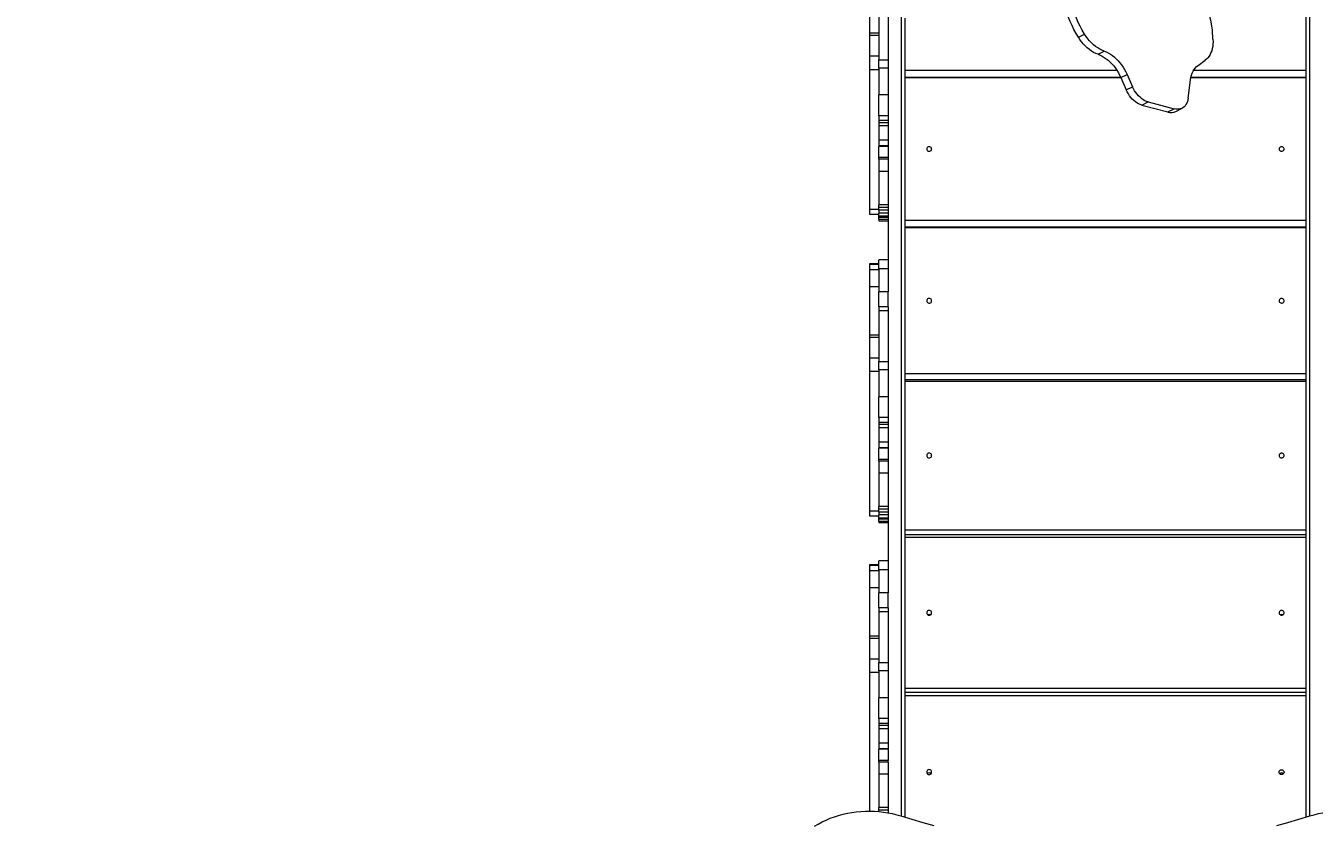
# Model space of a CAD drawing. Header units: millimetres. Extents: x -10374 to 11119, y -8221 to 9433.
# Drawn here: x -1518 to 559, y -4160 to -2873 of the extents above; entities that cross this region are included whole.
import ezdxf

# ---------------------------------------------------------------- set-up
doc = ezdxf.new("R2010")
doc.units = ezdxf.units.MM
for name, color, linetype in [('DIKOM_ОБЪЕКТ', 7, 'Continuous'), ('DIKOM_РАЗМЕР_ЗОНА', 7, 'Continuous'), ('DIKOM_РАЗМЕР_ОБЪЕКТА', 7, 'Continuous')]:
    doc.layers.add(name, color=color, linetype=linetype)
doc.styles.add('style1', font='arial.ttf', dxfattribs={"width": 0.8})
doc.dimstyles.new('1-50', dxfattribs={"dimtxt": 300, "dimasz": 200, "dimexe": 100, "dimexo": 0, "dimgap": 100, "dimtad": 0, "dimdec": 0, "dimtxsty": 'style1', "dimcen": 0, "dimclrd": 7, "dimclre": 7, "dimadec": 1, "dimazin": 2, "dimtfac": 1, "dimtdec": 0, "dimtmove": 1, "dimatfit": 3, "dimfxl": 0, "dimlwd": 25, "dimlwe": 18, "dimarcsym": 0})

# ---------------------------------------------------------------- blocks, each defined once
blk = doc.blocks.new('*D16')
at = {"layer": 'Defpoints', "color": 0, "transparency": 16777216}
for p in [(-9045.1, 5161.7), (3694.5, 5161.7), (1813.2, -6719.9)]:
    blk.add_point(p, dxfattribs=at)
at = {"layer": 'DIKOM_РАЗМЕР_ОБЪЕКТА', "color": 7, "lineweight": 18, "transparency": 16777216}
for p, q in [((3694.5, 5161.7), (-9145.1, 5161.7)), ((1813.2, -6719.9), (-9145.1, -6719.9))]:
    blk.add_line(p, q, dxfattribs=at)
at = {"layer": 'DIKOM_РАЗМЕР_ОБЪЕКТА', "color": 7, "lineweight": 25, "transparency": 16777216}
for p, q in [((-9045.1, 4961.7), (-9045.1, -0.5)), ((-9045.1, -6519.9), (-9045.1, -1080.2))]:
    blk.add_line(p, q, dxfattribs=at)
at = {"layer": 'DIKOM_РАЗМЕР_ОБЪЕКТА', "color": 7, "transparency": 16777216}
for points in [[(-9078.4, 4961.7), (-9011.8, 4961.7), (-9045.1, 5161.7)], [(-9078.4, -6519.9), (-9011.8, -6519.9), (-9045.1, -6719.9)]]:
    blk.add_solid(points, dxfattribs=at)
at = {"layer": 'DIKOM_РАЗМЕР_ОБЪЕКТА', "color": 0, "transparency": 16777216, "insert": (-9045.1, -540.3), "char_height": 300, "attachment_point": 5, "rotation": 90, "style": 'style1'}
blk.add_mtext('11900', dxfattribs=at)
blk = doc.blocks.new('*D13')
at = {"layer": 'Defpoints', "color": 0, "transparency": 16777216}
for p in [(-10177, 7112.8), (3082.3, 7112.8), (2015.5, -8221.4)]:
    blk.add_point(p, dxfattribs=at)
at = {"layer": 'DIKOM_РАЗМЕР_ЗОНА', "color": 7, "lineweight": 18, "transparency": 16777216}
for p, q in [((3082.3, 7112.8), (-10277, 7112.8)), ((2015.5, -8221.4), (-10277, -8221.4))]:
    blk.add_line(p, q, dxfattribs=at)
at = {"layer": 'DIKOM_РАЗМЕР_ЗОНА', "color": 7, "lineweight": 25, "transparency": 16777216}
for p, q in [((-10177, 6912.8), (-10177, -14.4)), ((-10177, -8021.4), (-10177, -1094.2))]:
    blk.add_line(p, q, dxfattribs=at)
at = {"layer": 'DIKOM_РАЗМЕР_ЗОНА', "color": 7, "transparency": 16777216}
for points in [[(-10210.3, 6912.8), (-10143.6, 6912.8), (-10177, 7112.8)], [(-10210.3, -8021.4), (-10143.6, -8021.4), (-10177, -8221.4)]]:
    blk.add_solid(points, dxfattribs=at)
at = {"layer": 'DIKOM_РАЗМЕР_ЗОНА', "color": 0, "transparency": 16777216, "insert": (-10177, -554.3), "char_height": 300, "attachment_point": 5, "rotation": 90, "style": 'style1'}
blk.add_mtext('15300', dxfattribs=at)

msp = doc.modelspace()

# ---------------------------------------------------------------- linework, layer by layer
at = {"layer": 'DIKOM_ОБЪЕКТ', "color": 7, "linetype": 'Continuous', "lineweight": 15}
for p, q in [((544.9, -2726.6), (544.9, -4148.9)), ((550.9, -2726.6), (550.9, -4147)), ((-158.1, -2807.9), (-158.1, -2885.5)), ((-143.1, -2846.4), (-143.1, -2928.3)), ((-128.1, -2846.4), (-128.1, -2906.1)), ((-107.1, -2850.9), (-107.1, -4147)), ((-101.1, -2861.4), (-101.1, -4148.9)), ((-143.1, -2885.5), (-158.1, -2885.5)), ((-158.1, -2885.5), (-158.1, -2889.1)), ((395.3, -2895.1), (394.5, -2880.7)), ((-143.1, -2889.1), (-158.1, -2889.1)), ((-158.1, -2889.1), (-158.1, -2922.4)), ((-128.1, -2906.1), (-128.1, -3030.4)), ((178.3, -2891.8), (188.3, -2886.7)), ((-143.1, -2922.4), (-158.1, -2922.4)), ((-158.1, -2922.4), (-158.1, -2944.2)), ((210, -2919.4), (219.9, -2914.3)), ((-143.1, -2944.2), (-158.1, -2944.2)), ((-158.1, -2944.2), (-158.1, -3169.4)), ((-143.1, -2928.3), (-128.1, -2928.3)), ((-143.1, -2941.5), (-143.1, -2928.3)), ((-128.1, -2941.5), (-143.1, -2941.5)), ((-143.1, -2941.5), (-143.1, -2984.9)), ((-101.1, -2945), (240.3, -2945)), ((364.3, -2945), (544.9, -2945)), ((371.4, -2937.2), (382.8, -2928.9)), ((-101.1, -2956.9), (246.8, -2956.9)), ((246.9, -2957), (-101.1, -2957)), ((246.9, -2957), (256.8, -2951.8)), ((246.9, -2957), (255.6, -2976.9)), ((256.8, -2951.8), (265.6, -2971.7)), ((355.4, -2990), (359.2, -2960.5)), ((544.9, -2957), (359.7, -2957)), ((359.8, -2956.9), (544.9, -2956.9)), ((-128.1, -2984.9), (-143.1, -2984.9)), ((-143.1, -3018.3), (-143.1, -2984.9)), ((255.6, -2976.9), (265.6, -2971.7)), ((280.8, -3001.3), (290.8, -2996.1)), ((280.8, -3001.3), (322.7, -3012.3)), ((290.8, -2996.1), (332.7, -3007.2)), ((322.7, -3012.3), (332.7, -3007.2)), ((335.5, -3011.3), (345.5, -3006.1)), ((-128.1, -3018.3), (-143.1, -3018.3)), ((-143.1, -3018.3), (-143.1, -3026.1)), ((-128.1, -3026.1), (-143.1, -3026.1)), ((-143.1, -3026.1), (-143.1, -3029.6)), ((-128.1, -3026.1), (-143.1, -3026.1)), ((-128.1, -3029.6), (-143.1, -3029.6)), ((-143.1, -3029.6), (-143.1, -3034.7)), ((-128.1, -3030.4), (-128.1, -3034.7)), ((-128.1, -3034.7), (-143.1, -3034.7)), ((-143.1, -3034.7), (-143.1, -3058)), ((-128.1, -3034.7), (-128.1, -3051.5)), ((-128.1, -3051.5), (-128.1, -3092.9)), ((-128.1, -3058), (-143.1, -3058)), ((-143.1, -3058), (-143.1, -3067)), ((-128.1, -3067), (-143.1, -3067)), ((-143.1, -3067), (-143.1, -3067.9)), ((-128.1, -3067.9), (-143.1, -3067.9)), ((-143.1, -3085.8), (-143.1, -3067.9)), ((-128.1, -3085.8), (-143.1, -3085.8)), ((-143.1, -3088.5), (-143.1, -3085.8)), ((-128.1, -3088.5), (-143.1, -3088.5)), ((-143.1, -3088.5), (-143.1, -3108)), ((-128.1, -3092.9), (-128.1, -3108)), ((-128.1, -3108), (-143.1, -3108)), ((-143.1, -3108), (-143.1, -3161.8)), ((-128.1, -3108), (-128.1, -3111.1)), ((-128.1, -3111.1), (-128.1, -3264.9)), ((-143.1, -3169.4), (-158.1, -3169.4)), ((-158.1, -3169.4), (-158.1, -3176.9)), ((-158.1, -3176.9), (-143.1, -3176.9)), ((-128.1, -3161.8), (-143.1, -3161.8)), ((-143.1, -3166), (-143.1, -3161.8)), ((-128.1, -3166), (-143.1, -3166)), ((-143.1, -3170.8), (-143.1, -3166)), ((-128.1, -3170.8), (-143.1, -3170.8)), ((-143.1, -3170.8), (-143.1, -3175.5)), ((-128.1, -3175.5), (-143.1, -3175.5)), ((-143.1, -3180.4), (-143.1, -3175.5)), ((-128.1, -3180.4), (-143.1, -3180.4)), ((-143.1, -3182.3), (-143.1, -3180.4)), ((-128.1, -3182.3), (-143.1, -3182.3)), ((-143.1, -3185.8), (-143.1, -3182.3)), ((-128.1, -3185.8), (-143.1, -3185.8)), ((-143.1, -3185.8), (-143.1, -3187.7)), ((-143.1, -3187.7), (-128.1, -3187.7)), ((-101.1, -3186.9), (544.9, -3186.9)), ((-101.1, -3197.5), (544.9, -3197.5)), ((544.9, -3199.1), (-101.1, -3199.1)), ((-143.1, -3257.2), (-158.1, -3257.2)), ((-158.1, -3257.2), (-158.1, -3258.1)), ((-143.1, -3258.1), (-158.1, -3258.1)), ((-158.1, -3258.1), (-158.1, -3266.5)), ((-128.1, -3250.8), (-143.1, -3250.8)), ((-128.1, -3250.8), (-143.1, -3250.8)), ((-143.1, -3264.9), (-143.1, -3250.8)), ((-143.1, -3250.8), (-143.1, -3250.8)), ((-143.1, -3266.5), (-158.1, -3266.5)), ((-158.1, -3266.5), (-158.1, -3294.3)), ((-128.1, -3264.9), (-143.1, -3264.9)), ((-143.1, -3264.9), (-143.1, -3302.3)), ((-128.1, -3264.9), (-128.1, -3302.3)), ((-143.1, -3294.3), (-158.1, -3294.3)), ((-158.1, -3294.3), (-158.1, -3371.9)), ((-128.1, -3302.3), (-143.1, -3302.3)), ((-143.1, -3326.3), (-143.1, -3302.3)), ((-128.1, -3326.3), (-128.1, -3302.3)), ((-128.1, -3326.3), (-143.1, -3326.3)), ((-143.1, -3326.3), (-143.1, -3332.7)), ((-128.1, -3332.7), (-143.1, -3332.7)), ((-143.1, -3332.7), (-143.1, -3414.6)), ((-128.1, -3326.3), (-128.1, -3332.7)), ((-128.1, -3332.7), (-128.1, -3385.3)), ((-143.1, -3371.9), (-158.1, -3371.9)), ((-158.1, -3371.9), (-158.1, -3375.5)), ((-143.1, -3375.5), (-158.1, -3375.5)), ((-158.1, -3375.5), (-158.1, -3408.8)), ((-128.1, -3385.3), (-128.1, -3514.8)), ((-143.1, -3408.8), (-158.1, -3408.8)), ((-158.1, -3408.8), (-158.1, -3430.5)), ((-143.1, -3414.6), (-128.1, -3414.6)), ((-143.1, -3427.9), (-143.1, -3414.6)), ((-143.1, -3430.5), (-158.1, -3430.5)), ((-158.1, -3430.5), (-158.1, -3655.7)), ((-128.1, -3427.9), (-143.1, -3427.9)), ((-143.1, -3427.9), (-143.1, -3471.3)), ((-101.1, -3434), (544.9, -3434)), ((-101.1, -3443.2), (544.9, -3443.2)), ((544.9, -3446.5), (-101.1, -3446.5)), ((-128.1, -3471.3), (-143.1, -3471.3)), ((-143.1, -3504.7), (-143.1, -3471.3)), ((-128.1, -3504.7), (-143.1, -3504.7)), ((-143.1, -3504.7), (-143.1, -3512.5)), ((-128.1, -3512.5), (-143.1, -3512.5)), ((-143.1, -3512.5), (-143.1, -3516)), ((-128.1, -3512.5), (-143.1, -3512.5)), ((-128.1, -3516), (-143.1, -3516)), ((-143.1, -3516), (-143.1, -3521.1)), ((-128.1, -3521.1), (-143.1, -3521.1)), ((-143.1, -3521.1), (-143.1, -3544.4)), ((-128.1, -3514.8), (-128.1, -3516)), ((-128.1, -3516), (-128.1, -3521.1)), ((-128.1, -3521.1), (-128.1, -3544.4)), ((-128.1, -3544.4), (-143.1, -3544.4)), ((-143.1, -3544.4), (-143.1, -3553.3)), ((-128.1, -3544.4), (-128.1, -3551.5)), ((-128.1, -3553.3), (-143.1, -3553.3)), ((-143.1, -3553.3), (-143.1, -3554.2)), ((-128.1, -3554.2), (-143.1, -3554.2)), ((-143.1, -3572.1), (-143.1, -3554.2)), ((-128.1, -3551.5), (-128.1, -3574.4)), ((-128.1, -3572.1), (-143.1, -3572.1)), ((-143.1, -3574.9), (-143.1, -3572.1)), ((-128.1, -3574.9), (-143.1, -3574.9)), ((-143.1, -3574.9), (-143.1, -3594.4)), ((-128.1, -3574.9), (-128.1, -3574.4)), ((-128.1, -3574.9), (-128.1, -3594.4)), ((-128.1, -3594.4), (-143.1, -3594.4)), ((-143.1, -3594.4), (-143.1, -3648.2)), ((-128.1, -3594.4), (-128.1, -3623.6)), ((-128.1, -3623.6), (-128.1, -3751.9)), ((-128.1, -3648.2), (-143.1, -3648.2)), ((-143.1, -3652.3), (-143.1, -3648.2)), ((-128.1, -3652.3), (-143.1, -3652.3)), ((-143.1, -3657.2), (-143.1, -3652.3)), ((-143.1, -3655.7), (-158.1, -3655.7)), ((-158.1, -3655.7), (-158.1, -3663.3)), ((-158.1, -3663.3), (-143.1, -3663.3)), ((-128.1, -3657.2), (-143.1, -3657.2)), ((-143.1, -3657.2), (-143.1, -3661.8)), ((-128.1, -3661.8), (-143.1, -3661.8)), ((-143.1, -3666.8), (-143.1, -3661.8)), ((-128.1, -3666.8), (-143.1, -3666.8)), ((-143.1, -3668.7), (-143.1, -3666.8)), ((-128.1, -3668.7), (-143.1, -3668.7)), ((-143.1, -3672.1), (-143.1, -3668.7)), ((-128.1, -3672.1), (-143.1, -3672.1)), ((-143.1, -3672.1), (-143.1, -3674)), ((-143.1, -3674), (-128.1, -3674)), ((-101.1, -3685.5), (544.9, -3685.5)), ((-101.1, -3693.4), (544.9, -3693.4)), ((544.9, -3698.1), (-101.1, -3698.1)), ((-128.1, -3735.9), (-143.1, -3735.9)), ((-128.1, -3735.9), (-143.1, -3735.9)), ((-143.1, -3750), (-143.1, -3735.9)), ((-143.1, -3735.9), (-143.1, -3735.9)), ((-143.1, -3742.3), (-158.1, -3742.3)), ((-158.1, -3742.3), (-158.1, -3743.2)), ((-143.1, -3743.2), (-158.1, -3743.2)), ((-158.1, -3743.2), (-158.1, -3751.6)), ((-143.1, -3751.6), (-158.1, -3751.6)), ((-158.1, -3751.6), (-158.1, -3779.4)), ((-128.1, -3750), (-143.1, -3750)), ((-143.1, -3750), (-143.1, -3787.3)), ((-128.1, -3751.9), (-128.1, -3787.3)), ((-143.1, -3779.4), (-158.1, -3779.4)), ((-158.1, -3779.4), (-158.1, -3857)), ((-128.1, -3787.3), (-143.1, -3787.3)), ((-143.1, -3811.4), (-143.1, -3787.3)), ((-128.1, -3811.4), (-128.1, -3787.3)), ((-128.1, -3811.4), (-143.1, -3811.4)), ((-143.1, -3811.4), (-143.1, -3817.8)), ((-128.1, -3817.8), (-143.1, -3817.8)), ((-143.1, -3817.8), (-143.1, -3899.7)), ((-128.1, -3811.4), (-128.1, -3817.8)), ((-128.1, -3817.8), (-128.1, -3870.4)), ((-143.1, -3857), (-158.1, -3857)), ((-158.1, -3857), (-158.1, -3860.6)), ((-143.1, -3860.6), (-158.1, -3860.6)), ((-158.1, -3860.6), (-158.1, -3893.9)), ((-128.1, -3870.4), (-128.1, -3997.8)), ((-143.1, -3893.9), (-158.1, -3893.9)), ((-158.1, -3893.9), (-158.1, -3915.6)), ((-143.1, -3899.7), (-128.1, -3899.7)), ((-143.1, -3913), (-143.1, -3899.7)), ((-143.1, -3915.6), (-158.1, -3915.6)), ((-158.1, -3915.6), (-158.1, -4138.9)), ((-128.1, -3913), (-143.1, -3913)), ((-143.1, -3913), (-143.1, -3956.4)), ((-101.1, -3940.7), (544.9, -3940.7)), ((-128.1, -3956.4), (-143.1, -3956.4)), ((-143.1, -3989.8), (-143.1, -3956.4)), ((-101.1, -3947.2), (544.9, -3947.2)), ((544.9, -3953.4), (-101.1, -3953.4)), ((-128.1, -3989.8), (-143.1, -3989.8)), ((-143.1, -3989.8), (-143.1, -3997.6)), ((-128.1, -3997.6), (-143.1, -3997.6)), ((-143.1, -3997.6), (-143.1, -4001.1)), ((-128.1, -3997.6), (-143.1, -3997.6)), ((-128.1, -4001.1), (-143.1, -4001.1)), ((-143.1, -4001.1), (-143.1, -4006.2)), ((-128.1, -4006.2), (-143.1, -4006.2)), ((-143.1, -4006.2), (-143.1, -4029.4)), ((-128.1, -3997.8), (-128.1, -4001.1)), ((-128.1, -4001.1), (-128.1, -4006.2)), ((-128.1, -4006.2), (-128.1, -4029.4)), ((-128.1, -4029.4), (-143.1, -4029.4)), ((-143.1, -4029.4), (-143.1, -4038.4)), ((-128.1, -4038.4), (-143.1, -4038.4)), ((-143.1, -4038.4), (-143.1, -4039.3)), ((-128.1, -4039.3), (-143.1, -4039.3)), ((-143.1, -4057.2), (-143.1, -4039.3)), ((-128.1, -4029.4), (-128.1, -4038.4)), ((-128.1, -4038.4), (-128.1, -4039.3)), ((-128.1, -4040.1), (-128.1, -4039.3)), ((-128.1, -4040.1), (-128.1, -4057.2)), ((-128.1, -4057.2), (-143.1, -4057.2)), ((-143.1, -4060), (-143.1, -4057.2)), ((-128.1, -4060), (-143.1, -4060)), ((-143.1, -4060), (-143.1, -4079.5)), ((-128.1, -4060), (-128.1, -4057.2)), ((-128.1, -4060), (-128.1, -4079.5)), ((-128.1, -4079.5), (-143.1, -4079.5)), ((-143.1, -4079.5), (-143.1, -4133.3)), ((-128.1, -4079.5), (-128.1, -4129.3)), ((-128.1, -4129.3), (-128.1, -4141.7)), ((-128.1, -4133.3), (-143.1, -4133.3)), ((-143.1, -4137.4), (-143.1, -4133.3)), ((-128.1, -4137.4), (-143.1, -4137.4)), ((-143.1, -4139.6), (-143.1, -4137.4))]:
    msp.add_line(p, q, dxfattribs=at)
at = {"layer": 'DIKOM_ОБЪЕКТ', "color": 7, "linetype": 'Continuous', "lineweight": 15, "flags": 128}
for points in [[(178.3, -2891.8), (174.7, -2885.7), (171.3, -2879.4), (168.1, -2873), (165.2, -2866.5), (162.5, -2859.9), (160.1, -2853.3), (158, -2846.6), (156.1, -2839.9), (154.5, -2833.2), (153.3, -2826.5), (152.3, -2819.8), (151.5, -2813.2), (151.1, -2806.7), (151, -2800.3)], [(188.3, -2886.7), (184.6, -2880.6), (181.2, -2874.3), (178.1, -2867.9), (175.2, -2861.4), (172.5, -2854.8), (170.1, -2848.1), (168, -2841.4), (166.1, -2834.7), (164.5, -2828), (163.2, -2821.3), (162.2, -2814.7), (161.5, -2808.1), (161.1, -2801.6), (161, -2795.2)], [(210, -2919.4), (206.5, -2918.1), (203, -2916.3), (199.5, -2914.3), (196.1, -2911.9), (192.8, -2909.2), (189.6, -2906.2), (186.5, -2902.9), (183.6, -2899.5), (180.8, -2895.7), (178.3, -2891.8)], [(219.9, -2914.3), (216.4, -2912.9), (212.9, -2911.2), (209.5, -2909.1), (206.1, -2906.7), (202.8, -2904), (199.6, -2901.1), (196.5, -2897.8), (193.6, -2894.3), (190.8, -2890.6), (188.3, -2886.7)], [(395.3, -2895.1), (395.5, -2899.1), (395.3, -2902.9), (394.9, -2906.6), (394.2, -2910.2), (393.3, -2913.6), (392.1, -2916.7), (390.7, -2919.7), (389, -2922.4), (387.2, -2924.8), (385.1, -2927), (382.8, -2928.9)], [(210, -2919.4), (213.3, -2920.7), (216.6, -2922.4), (219.9, -2924.3), (223.2, -2926.5), (226.4, -2929), (229.5, -2931.8), (232.4, -2934.8), (235.3, -2938.1), (238, -2941.6), (240.5, -2945.2), (242.8, -2949), (244.9, -2952.9), (246.9, -2957)], [(219.9, -2914.3), (223.3, -2915.6), (226.6, -2917.2), (229.9, -2919.2), (233.2, -2921.4), (236.4, -2923.9), (239.4, -2926.7), (242.4, -2929.7), (245.3, -2933), (247.9, -2936.4), (250.5, -2940.1), (252.8, -2943.9), (254.9, -2947.8), (256.8, -2951.8)], [(359.2, -2960.5), (359.8, -2956.8), (360.7, -2953.2), (361.9, -2949.9), (363.3, -2946.8), (365, -2944), (366.9, -2941.4), (369, -2939.2), (371.4, -2937.2)], [(280.8, -3001.3), (278.1, -3000.4), (275.5, -2999.2), (272.8, -2997.7), (270.2, -2995.9), (267.7, -2993.8), (265.3, -2991.5), (263, -2988.9), (260.9, -2986.1), (258.9, -2983.2), (257.2, -2980.1), (255.6, -2976.9)], [(290.8, -2996.1), (288.1, -2995.3), (285.4, -2994.1), (282.8, -2992.6), (280.2, -2990.8), (277.7, -2988.7), (275.3, -2986.4), (273, -2983.8), (270.9, -2981), (268.9, -2978.1), (267.1, -2975), (265.6, -2971.7)], [(355.4, -2990), (354.9, -2992.9), (354.1, -2995.6), (353.1, -2998), (351.8, -3000.3), (350.4, -3002.3), (348.7, -3004), (346.8, -3005.4), (344.8, -3006.5), (342.6, -3007.3), (340.2, -3007.8), (337.8, -3007.9), (335.2, -3007.7), (332.7, -3007.2)], [(-66.1, -3072), (-65.9, -3073.1), (-65.4, -3074.1), (-64.6, -3074.9), (-63.5, -3075.4), (-62.4, -3075.7), (-61.2, -3075.6), (-60.1, -3075.2), (-59.1, -3074.5), (-58.5, -3073.6), (-58.1, -3072.5), (-58.1, -3071.4), (-58.5, -3070.4), (-59.1, -3069.5), (-60.1, -3068.8), (-61.2, -3068.4), (-62.4, -3068.3), (-63.5, -3068.6), (-64.6, -3069.1), (-65.4, -3069.9), (-65.9, -3070.9), (-66.1, -3072)], [(501.9, -3072), (502.1, -3073.1), (502.6, -3074.1), (503.4, -3074.9), (504.5, -3075.4), (505.6, -3075.7), (506.8, -3075.6), (507.9, -3075.2), (508.9, -3074.5), (509.5, -3073.6), (509.9, -3072.5), (509.9, -3071.4), (509.5, -3070.4), (508.9, -3069.5), (507.9, -3068.8), (506.8, -3068.4), (505.6, -3068.3), (504.5, -3068.6), (503.4, -3069.1), (502.6, -3069.9), (502.1, -3070.9), (501.9, -3072)], [(-66.1, -3316.5), (-65.9, -3317.6), (-65.4, -3318.7), (-64.6, -3319.5), (-63.5, -3320), (-62.4, -3320.3), (-61.2, -3320.2), (-60.1, -3319.8), (-59.1, -3319.1), (-58.5, -3318.2), (-58.1, -3317.1), (-58.1, -3316), (-58.5, -3314.9), (-59.1, -3314), (-60.1, -3313.3), (-61.2, -3312.9), (-62.4, -3312.8), (-63.5, -3313), (-64.6, -3313.6), (-65.4, -3314.4), (-65.9, -3315.4), (-66.1, -3316.5)], [(501.9, -3316.5), (502.1, -3317.6), (502.6, -3318.7), (503.4, -3319.5), (504.5, -3320), (505.6, -3320.3), (506.8, -3320.2), (507.9, -3319.8), (508.9, -3319.1), (509.5, -3318.2), (509.9, -3317.1), (509.9, -3316), (509.5, -3314.9), (508.9, -3314), (507.9, -3313.3), (506.8, -3312.9), (505.6, -3312.8), (504.5, -3313), (503.4, -3313.6), (502.6, -3314.4), (502.1, -3315.4), (501.9, -3316.5)], [(-66.1, -3566), (-65.9, -3567.1), (-65.4, -3568.1), (-64.6, -3569), (-63.5, -3569.5), (-62.4, -3569.8), (-61.2, -3569.7), (-60.1, -3569.3), (-59.1, -3568.6), (-58.5, -3567.6), (-58.1, -3566.5), (-58.1, -3565.4), (-58.5, -3564.3), (-59.1, -3563.4), (-60.1, -3562.7), (-61.2, -3562.2), (-62.4, -3562.2), (-63.5, -3562.4), (-64.6, -3563), (-65.4, -3563.8), (-65.9, -3564.8), (-66.1, -3566)], [(501.9, -3566), (502.1, -3567.1), (502.6, -3568.1), (503.4, -3569), (504.5, -3569.5), (505.6, -3569.8), (506.8, -3569.7), (507.9, -3569.3), (508.9, -3568.6), (509.5, -3567.6), (509.9, -3566.5), (509.9, -3565.4), (509.5, -3564.3), (508.9, -3563.4), (507.9, -3562.7), (506.8, -3562.2), (505.6, -3562.2), (504.5, -3562.4), (503.4, -3563), (502.6, -3563.8), (502.1, -3564.8), (501.9, -3566)], [(-66.1, -3819.4), (-65.9, -3820.6), (-65.4, -3821.6), (-64.6, -3822.4), (-63.5, -3823), (-62.4, -3823.3), (-61.2, -3823.2), (-60.1, -3822.8), (-59.1, -3822.1), (-58.5, -3821.1), (-58.1, -3820), (-58.1, -3818.8), (-58.5, -3817.7), (-59.1, -3816.8), (-60.1, -3816.1), (-61.2, -3815.6), (-62.4, -3815.5), (-63.5, -3815.8), (-64.6, -3816.4), (-65.4, -3817.2), (-65.9, -3818.3), (-66.1, -3819.4)], [(501.9, -3819.4), (502.1, -3820.6), (502.6, -3821.6), (503.4, -3822.4), (504.5, -3823), (505.6, -3823.3), (506.8, -3823.2), (507.9, -3822.8), (508.9, -3822.1), (509.5, -3821.1), (509.9, -3820), (509.9, -3818.8), (509.5, -3817.7), (508.9, -3816.8), (507.9, -3816.1), (506.8, -3815.6), (505.6, -3815.5), (504.5, -3815.8), (503.4, -3816.4), (502.6, -3817.2), (502.1, -3818.3), (501.9, -3819.4)], [(-66.1, -4076.1), (-65.9, -4077.3), (-65.4, -4078.4), (-64.6, -4079.2), (-63.5, -4079.8), (-62.4, -4080.1), (-61.2, -4080), (-60.1, -4079.6), (-59.1, -4078.8), (-58.5, -4077.9), (-58.1, -4076.7), (-58.1, -4075.6), (-58.5, -4074.4), (-59.1, -4073.5), (-60.1, -4072.7), (-61.2, -4072.3), (-62.4, -4072.2), (-63.5, -4072.5), (-64.6, -4073.1), (-65.4, -4073.9), (-65.9, -4075), (-66.1, -4076.1)], [(-246.8, -4163.3), (-240.8, -4159.8), (-234.6, -4156.5), (-228.2, -4153.4), (-221.6, -4150.6), (-214.9, -4148.1), (-208, -4145.9), (-201, -4144), (-194, -4142.4), (-186.8, -4141.1), (-179.6, -4140.1), (-172.3, -4139.4), (-165, -4139), (-157.7, -4138.9), (-150.4, -4139.1), (-143.1, -4139.6), (-135.8, -4140.5), (-128.6, -4141.6), (-121.5, -4143), (-114.5, -4144.8), (-107.6, -4146.8)], [(-107.6, -4146.8), (-89.9, -4152.2), (-72.2, -4157.4), (-54.4, -4162.2)], [(498.3, -4162.2), (516.1, -4157.4), (533.8, -4152.2), (551.4, -4146.8)], [(551.4, -4146.8), (558.4, -4144.8), (565.4, -4143), (572.5, -4141.6), (579.7, -4140.5), (587, -4139.6), (594.3, -4139.1), (601.6, -4138.9), (608.9, -4139), (616.2, -4139.4), (623.5, -4140.1), (630.7, -4141.1), (637.8, -4142.4), (644.9, -4144), (651.9, -4145.9), (658.7, -4148.1), (665.5, -4150.6), (672, -4153.4), (678.5, -4156.5), (684.7, -4159.8), (690.7, -4163.3)]]:
    msp.add_lwpolyline(points, dxfattribs=at)
at = {"layer": 'DIKOM_ОБЪЕКТ', "color": 7, "linetype": 'Continuous', "lineweight": 15}
msp.add_circle((505.9, -4076.2), 3.95, dxfattribs=at)
for centre, radius, start, end in [((301.1, -2887.9), 93.7, 4.4266, 38.2282), ((327.8, -2995.3), 17.8, 253.3692, 295.9303), ((-62.1, -3826.2), 4.1, 58.3102, 121.6898), ((-62.1, -3826.9), 4.61, 64.323, 115.677), ((505.9, -3826.2), 4.1, 58.3374, 121.6626), ((505.9, -3826.9), 4.61, 65.1133, 114.2959), ((-62.1, -4081.4), 4.04, 41.3479, 138.6521), ((505.9, -4081.4), 4.04, 41.3479, 138.6521)]:
    msp.add_arc(centre, radius, start, end, dxfattribs=at)

# ---------------------------------------------------------------- dimensions: what is measured, and where the dimension line sits
at = {"layer": 'DIKOM_РАЗМЕР_ЗОНА'}
dim = msp.add_linear_dim(base=(-10177, 7112.8), p1=(2015.5, -8221.4), p2=(3082.3, 7112.8), angle=270, text='15300', dimstyle='1-50', override={"dimscale": 1, "dimtix": 0, "dimtofl": 1, "dimtmove": 1, "dimatfit": 3}, dxfattribs=at)
dim.commit()
dim.dimension.update_dxf_attribs({"geometry": '*D13', "text_midpoint": (-10177, -554.3), "dimtype": 160})
at = {"layer": 'DIKOM_РАЗМЕР_ОБЪЕКТА'}
dim = msp.add_linear_dim(base=(-9045.1, 5161.7), p1=(1813.2, -6719.9), p2=(3694.5, 5161.7), angle=270, text='11900', dimstyle='1-50', override={"dimscale": 1, "dimtix": 0, "dimtofl": 1, "dimtmove": 1, "dimatfit": 3}, dxfattribs=at)
dim.commit()
dim.dimension.update_dxf_attribs({"geometry": '*D16', "text_midpoint": (-9045.1, -540.3), "dimtype": 160})

doc.saveas('drawing.dxf')
